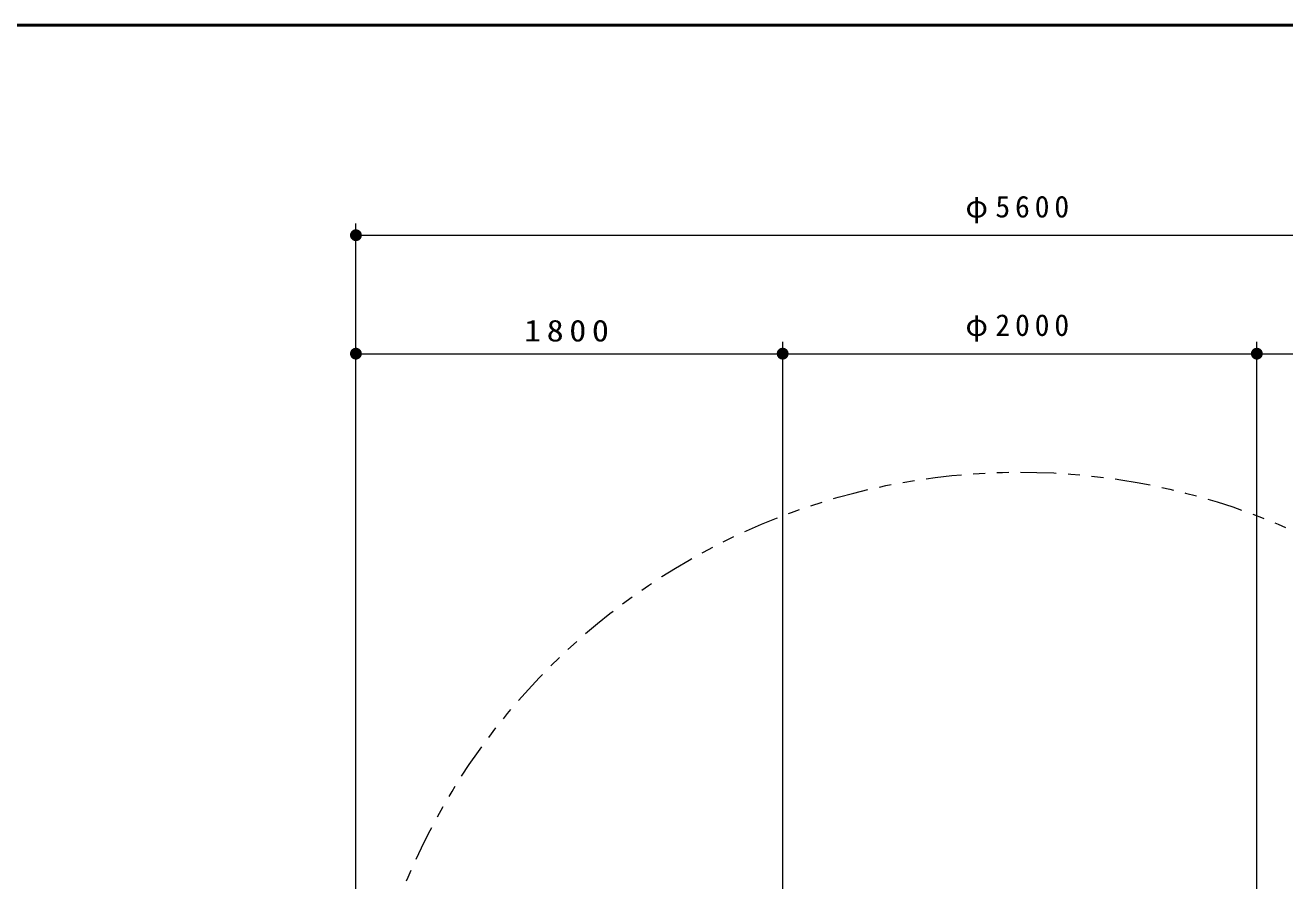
# Model space of a CAD drawing. Units: millimetres on the paper, scale 1:30. Extents: x -385 to 0, y 0 to 267.
# Drawn here: x -185.9 to -79.6, y 194.8 to 267 of the extents above; entities that cross this region are included whole.
import ezdxf

# ---------------------------------------------------------------- set-up
doc = ezdxf.new("R2010")
doc.units = ezdxf.units.MM
doc.linetypes.add('USER3', pattern=[8, 3, -1, 1, -1, 1, -1])
doc.layers.add('LY_1', color=7, linetype='Continuous', lineweight=25)
doc.layers.add('LY_2', color=7, linetype='Continuous', lineweight=13)
doc.styles.add('ＭＳ ゴシック', font='')
doc.styles.get('ＭＳ ゴシック').set_extended_font_data('MS Gothic')

# ---------------------------------------------------------------- blocks, each defined once
blk = doc.blocks.new('filled_dot')
at = {"color": 0, "linetype": 'Continuous', "lineweight": -2, "const_width": 1.25}
blk.add_lwpolyline([(-0.625, 0, 1), (0.625, 0, 1)], format="xyb", close=True, dxfattribs=at)

msp = doc.modelspace()

# ---------------------------------------------------------------- linework, layer by layer
at = {"layer": 'LY_1', "lineweight": 13}
for p, q in [((-157.991, 240.268), (-157.991, 250.268)), ((-157.991, 249.268), (-45.991, 249.268)), ((-157.991, 174.268), (-157.991, 240.268)), ((-121.991, 174.268), (-121.991, 240.268)), ((-81.991, 174.268), (-81.991, 240.268)), ((-157.991, 239.268), (-121.991, 239.268)), ((-121.991, 239.268), (-81.991, 239.268)), ((-81.991, 239.268), (-45.991, 239.268))]:
    msp.add_line(p, q, dxfattribs=at)
at = {"layer": 'LY_1', "linetype": 'USER3', "lineweight": 13}
msp.add_circle((-101.991, 173.268), 56, dxfattribs=at)
at = {"layer": 'LY_2', "lineweight": 50}
msp.add_line((0, 267), (-385, 267), dxfattribs=at)

# ---------------------------------------------------------------- block references
at = {"layer": 'LY_1', "lineweight": 13, "xscale": 0.4, "yscale": 0.4}
for p in [(-157.991, 249.268), (-157.991, 239.268), (-121.991, 239.268), (-81.991, 239.268)]:
    msp.add_blockref('filled_dot', p, dxfattribs=at)
at = {"layer": 'LY_1', "lineweight": 13, "xscale": 0.4, "yscale": 0.4, "rotation": 180}
for p in [(-121.991, 239.268), (-81.991, 239.268)]:
    msp.add_blockref('filled_dot', p, dxfattribs=at)

# ---------------------------------------------------------------- texts
at = {"layer": 'LY_1', "char_height": 1.833, "attachment_point": 8, "style": 'ＭＳ ゴシック'}
for s, insert in [('\\T1.33;φ5600', (-101.991, 250.268)), ('\\T1.33;φ2000', (-101.991, 240.268)), ('\\T1.33;\\W1.15;1800', (-139.991, 240.268))]:
    msp.add_mtext(s, dxfattribs=dict(at, insert=insert))

doc.saveas('drawing.dxf')
